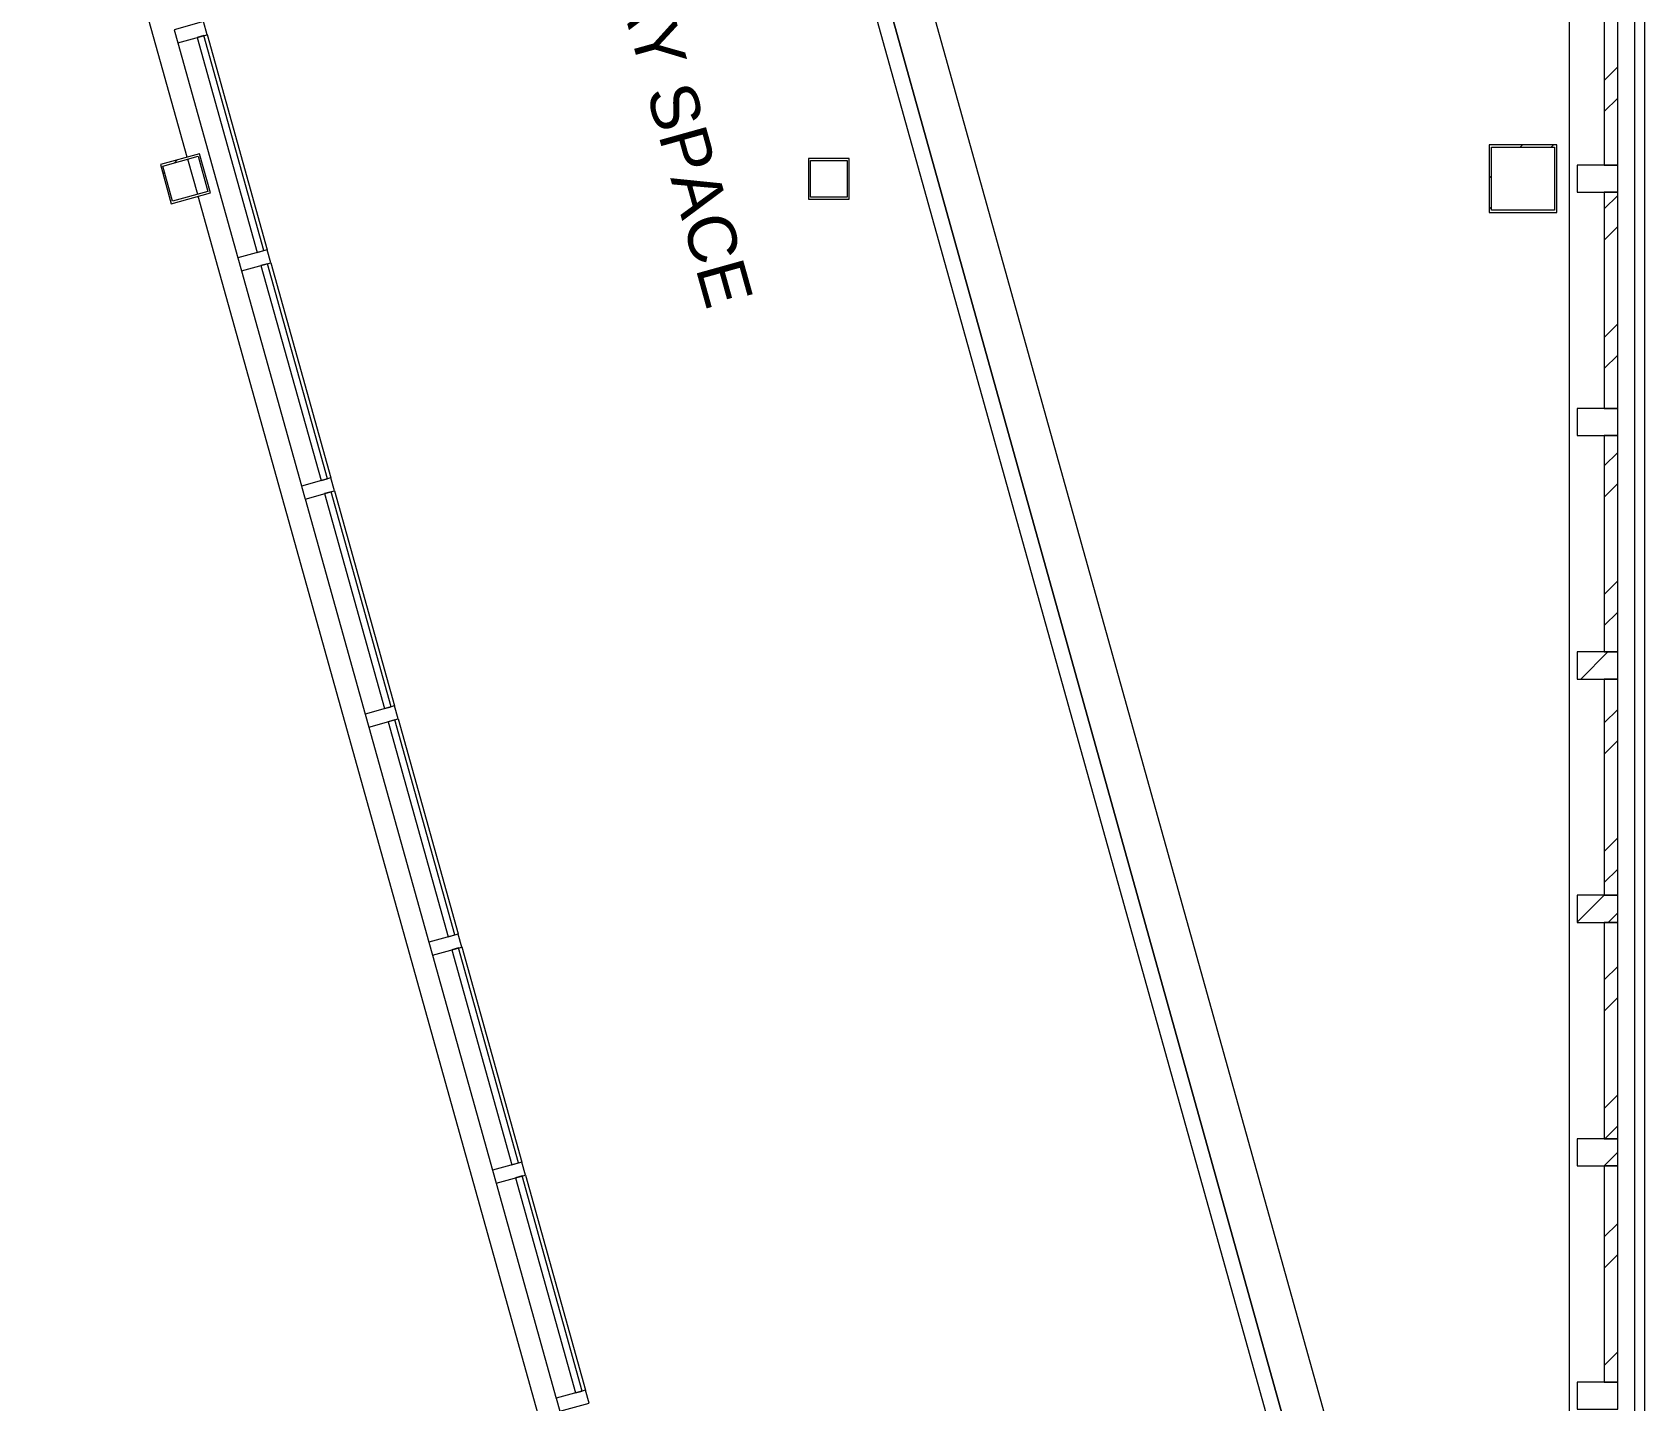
# Model space of a CAD drawing. Header units: inches. Extents: x -449 to 330, y -482 to 598.
# Drawn here: x 91 to 329.5, y 109.2 to 311.6 of the extents above; entities that cross this region are included whole.
import ezdxf

# ---------------------------------------------------------------- set-up
doc = ezdxf.new("R2010")
doc.units = ezdxf.units.IN
doc.header["$MEASUREMENT"] = 0
for name, color, linetype, lineweight in [('A-GENM', 13, 'Continuous', 9), ('A-GLAZ-CURT', 52, 'Continuous', 9), ('A-GLAZ-CWMG', 51, 'Continuous', 9), ('A-WALL', 113, 'Continuous', 13), ('G-ANNO-TEXT', 231, 'Continuous', 9), ('S-COLS', 52, 'Continuous', 9)]:
    doc.layers.add(name, color=color, linetype=linetype, lineweight=lineweight)
doc.styles.add('Arial', font='arial.ttf', dxfattribs={"height": 7.125})
pattern_1 = [(45, (0, 0), (-9.5035, 9.5035), []), (45, (0, 14.4), (-9.5035, 9.5035), [])]

# ---------------------------------------------------------------- blocks, each defined once
blk = doc.blocks.new('HSS-Hollow Structural Section-Column - HSS10X10X3_8-1292112-Test Fit - Second Floor Plan')
at = {"layer": 'S-COLS'}
h = blk.add_hatch(dxfattribs=at)
h.set_pattern_fill('FP_7', color=256, style=0, pattern_type=2)
h.set_pattern_definition([(315, (-289.956, 311.513), (9.5035, 9.5035), []), (315, (-275.556, 311.513), (9.5035, 9.5035), [])])
h.paths.add_polyline_path([(-5, -5), (5, -5), (5, 5), (-5, 5)], flags=0)
h.paths.add_polyline_path([(-4.651, -4.651), (-4.651, 4.651), (4.651, 4.651), (4.651, -4.651)], flags=0)
for p, q in [((5, 5), (-5, 5)), ((-5, 5), (-5, -5)), ((5, -5), (5, 5)), ((-4.651, -4.651), (-4.651, 4.651)), ((-4.651, 4.651), (4.651, 4.651)), ((4.651, 4.651), (4.651, -4.651)), ((4.651, -4.651), (-4.651, -4.651)), ((-5, -5), (5, -5))]:
    blk.add_line(p, q, dxfattribs=at)
blk = doc.blocks.new('System Panel - Glazed-1579651-Test Fit - Second Floor Plan')
at = {"layer": 'A-GLAZ-CURT'}
for p, q in [((16.51, -0.75), (-16.51, -0.75)), ((-16.51, -0.75), (-16.51, -1.75)), ((-16.51, -1.75), (16.51, -1.75)), ((16.51, -1.75), (16.51, -0.75))]:
    blk.add_line(p, q, dxfattribs=at)
blk = doc.blocks.new('Rectangular Mullion - 2_ x 4_5_ rectangular-V21-Test Fit - Second Floor Plan')
at = {"layer": 'A-GLAZ-CWMG'}
for p, q in [((46.65, 546.24), (55.52, 514.42)), ((50.98, 547.45), (59.86, 515.63))]:
    blk.add_line(p, q, dxfattribs=at)
blk = doc.blocks.new('HSS-Hollow Structural Section-Column - HSS6X6X5_16-V25-Test Fit - Second Floor Plan')
at = {"layer": 'S-COLS'}
h = blk.add_hatch(dxfattribs=at)
h.set_pattern_fill('FP_20', color=256, style=0, pattern_type=2)
h.set_pattern_definition([(29.407, (-187.44, -248.726), (-6.5992, 11.7083), []), (29.407, (-183.569, -234.856), (-6.5992, 11.7083), [])])
h.paths.add_polyline_path([(-3, -3), (3, -3), (3, 3), (-3, 3), (-3, -1.12)], flags=0)
h.paths.add_polyline_path([(-2.71, -2.71), (-2.71, 2.71), (2.71, 2.71), (2.71, -2.71), (-1.93, -2.71)], flags=0)
for p, q in [((3, 3), (-3, 3)), ((-3, 3), (-3, -3)), ((-2.71, -2.71), (-2.71, 2.71)), ((-2.71, 2.71), (2.71, 2.71)), ((2.71, 2.71), (2.71, -2.71)), ((3, -3), (3, 3)), ((-3, -3), (3, -3)), ((2.71, -2.71), (-2.71, -2.71))]:
    blk.add_line(p, q, dxfattribs=at)
blk = doc.blocks.new('Rectangular Mullion - 2_ x 2_ Tube Support-V50-Test Fit - Second Floor Plan')
at = {"layer": 'A-GLAZ-CWMG'}
h = blk.add_hatch(dxfattribs=at)
h.set_pattern_fill('FP_27', color=256, style=0, pattern_type=2)
h.set_pattern_definition(pattern_1)
h.paths.add_polyline_path([(323.69, 111.96), (325.51, 111.96), (325.51, 143.96), (323.51, 143.96), (323.51, 111.96)], flags=0)
for p, q in [((325.51, 143.96), (323.51, 143.96)), ((323.51, 143.96), (323.51, 111.96)), ((325.51, 111.96), (325.51, 143.96)), ((323.51, 111.96), (325.51, 111.96))]:
    blk.add_line(p, q, dxfattribs=at)
blk = doc.blocks.new('Rectangular Mullion - 2_ x 2_ Tube Support-V51-Test Fit - Second Floor Plan')
at = {"layer": 'A-GLAZ-CWMG'}
h = blk.add_hatch(dxfattribs=at)
h.set_pattern_fill('FP_28', color=256, style=0, pattern_type=2)
h.set_pattern_definition(pattern_1)
h.paths.add_polyline_path([(325.51, 147.96), (325.51, 179.96), (323.51, 179.96), (323.51, 147.96), (324.02, 147.96)], flags=0)
for p, q in [((325.51, 179.96), (323.51, 179.96)), ((323.51, 179.96), (323.51, 147.96)), ((325.51, 147.96), (325.51, 179.96)), ((323.51, 147.96), (325.51, 147.96))]:
    blk.add_line(p, q, dxfattribs=at)
blk = doc.blocks.new('Rectangular Mullion - 2_ x 2_ Tube Support-V52-Test Fit - Second Floor Plan')
at = {"layer": 'A-GLAZ-CWMG'}
h = blk.add_hatch(dxfattribs=at)
h.set_pattern_fill('FP_27', color=256, style=0, pattern_type=2)
h.set_pattern_definition(pattern_1)
h.paths.add_polyline_path([(324.35, 183.96), (325.51, 183.96), (325.51, 215.96), (323.51, 215.96), (323.51, 183.96)], flags=0)
for p, q in [((325.51, 215.96), (323.51, 215.96)), ((323.51, 215.96), (323.51, 183.96)), ((325.51, 183.96), (325.51, 215.96)), ((323.51, 183.96), (325.51, 183.96))]:
    blk.add_line(p, q, dxfattribs=at)
blk = doc.blocks.new('Rectangular Mullion - 2_ x 2_ Tube Support-V53-Test Fit - Second Floor Plan')
at = {"layer": 'A-GLAZ-CWMG'}
h = blk.add_hatch(dxfattribs=at)
h.set_pattern_fill('FP_27', color=256, style=0, pattern_type=2)
h.set_pattern_definition(pattern_1)
h.paths.add_polyline_path([(324.68, 219.96), (325.51, 219.96), (325.51, 251.96), (323.51, 251.96), (323.51, 219.96)], flags=0)
for p, q in [((325.51, 251.96), (323.51, 251.96)), ((323.51, 251.96), (323.51, 219.96)), ((325.51, 219.96), (325.51, 251.96)), ((323.51, 219.96), (325.51, 219.96))]:
    blk.add_line(p, q, dxfattribs=at)
blk = doc.blocks.new('Rectangular Mullion - 2_ x 2_ Tube Support-V54-Test Fit - Second Floor Plan')
at = {"layer": 'A-GLAZ-CWMG'}
h = blk.add_hatch(dxfattribs=at)
h.set_pattern_fill('FP_28', color=256, style=0, pattern_type=2)
h.set_pattern_definition(pattern_1)
h.paths.add_polyline_path([(325.51, 255.96), (325.51, 287.96), (323.51, 287.96), (323.51, 255.96), (325.01, 255.96)], flags=0)
for p, q in [((325.51, 287.96), (323.51, 287.96)), ((323.51, 287.96), (323.51, 255.96)), ((325.51, 255.96), (325.51, 287.96)), ((323.51, 255.96), (325.51, 255.96))]:
    blk.add_line(p, q, dxfattribs=at)
blk = doc.blocks.new('Rectangular Mullion - 2_ x 2_ Tube Support-V55-Test Fit - Second Floor Plan')
at = {"layer": 'A-GLAZ-CWMG'}
h = blk.add_hatch(dxfattribs=at)
h.set_pattern_fill('FP_27', color=256, style=0, pattern_type=2)
h.set_pattern_definition(pattern_1)
h.paths.add_polyline_path([(325.51, 291.96), (325.51, 323.96), (323.51, 323.96), (323.51, 291.96), (325.34, 291.96)], flags=0)
for p, q in [((325.51, 323.96), (323.51, 323.96)), ((323.51, 323.96), (323.51, 291.96)), ((325.51, 291.96), (325.51, 323.96)), ((323.51, 291.96), (325.51, 291.96))]:
    blk.add_line(p, q, dxfattribs=at)
blk = doc.blocks.new('Rectangular Mullion - 6_ x 4_  Tube Support-V76-Test Fit - Second Floor Plan')
at = {"layer": 'A-GLAZ-CWMG'}
h = blk.add_hatch(dxfattribs=at)
h.set_pattern_fill('FP_40', color=256, style=0, pattern_type=2)
h.set_pattern_definition([(45, (-109.956, -327.513), (-9.5035, 9.5035), []), (45, (-95.556, -327.513), (-9.5035, 9.5035), [])])
h.paths.add_polyline_path([(-2, -8), (-2, -2), (2, -2), (2, -8)], flags=0)
for p, q in [((-2, -2), (2, -2)), ((-2, -8), (-2, -2)), ((2, -2), (2, -8)), ((2, -8), (-2, -8))]:
    blk.add_line(p, q, dxfattribs=at)
blk = doc.blocks.new('Rectangular Mullion - 6_ x 4_  Tube Support-V77-Test Fit - Second Floor Plan')
at = {"layer": 'A-GLAZ-CWMG'}
h = blk.add_hatch(dxfattribs=at)
h.set_pattern_fill('FP_41', color=256, style=0, pattern_type=2)
h.set_pattern_definition([(45, (-145.956, -327.513), (-9.5035, 9.5035), []), (45, (-131.556, -327.513), (-9.5035, 9.5035), [])])
h.paths.add_polyline_path([(-2, -2), (2, -2), (2, -8), (-2, -8), (-2, -3.53)], flags=0)
for p, q in [((-2, -2), (2, -2)), ((-2, -8), (-2, -2)), ((2, -2), (2, -8)), ((2, -8), (-2, -8))]:
    blk.add_line(p, q, dxfattribs=at)
blk = doc.blocks.new('Rectangular Mullion - 6_ x 4_  Tube Support-V78-Test Fit - Second Floor Plan')
at = {"layer": 'A-GLAZ-CWMG'}
h = blk.add_hatch(dxfattribs=at)
h.set_pattern_fill('FP_42', color=256, style=0, pattern_type=2)
h.set_pattern_definition([(45, (-181.956, -327.513), (-9.5035, 9.5035), []), (45, (-167.556, -327.513), (-9.5035, 9.5035), [])])
h.paths.add_polyline_path([(-2, -8), (-2, -2), (2, -2), (2, -8)], flags=0)
for p, q in [((-2, -2), (2, -2)), ((-2, -8), (-2, -2)), ((2, -2), (2, -8)), ((2, -8), (-2, -8))]:
    blk.add_line(p, q, dxfattribs=at)
blk = doc.blocks.new('Rectangular Mullion - 6_ x 4_  Tube Support-V79-Test Fit - Second Floor Plan')
at = {"layer": 'A-GLAZ-CWMG'}
h = blk.add_hatch(dxfattribs=at)
h.set_pattern_fill('FP_43', color=256, style=0, pattern_type=2)
h.set_pattern_definition([(45, (-217.956, -327.513), (-9.5035, 9.5035), []), (45, (-203.556, -327.513), (-9.5035, 9.5035), [])])
h.paths.add_polyline_path([(-2, -8), (-2, -2), (2, -2), (2, -8)], flags=0)
for p, q in [((-2, -2), (2, -2)), ((-2, -8), (-2, -2)), ((2, -2), (2, -8)), ((2, -8), (-2, -8))]:
    blk.add_line(p, q, dxfattribs=at)
blk = doc.blocks.new('Rectangular Mullion - 6_ x 4_  Tube Support-V80-Test Fit - Second Floor Plan')
at = {"layer": 'A-GLAZ-CWMG'}
for p, q in [((-2, -2), (2, -2)), ((-2, -8), (-2, -2)), ((2, -2), (2, -8)), ((2, -8), (-2, -8))]:
    blk.add_line(p, q, dxfattribs=at)
blk = doc.blocks.new('Rectangular Mullion - 6_ x 4_  Tube Support-V81-Test Fit - Second Floor Plan')
at = {"layer": 'A-GLAZ-CWMG'}
for p, q in [((-2, -2), (2, -2)), ((-2, -8), (-2, -2)), ((2, -2), (2, -8)), ((2, -8), (-2, -8))]:
    blk.add_line(p, q, dxfattribs=at)
blk = doc.blocks.new('Rectangular Mullion - 2_ x 4_5_ rectangular-1400122-Test Fit - Second Floor Plan')
at = {"layer": 'A-GLAZ-CWMG'}
for p, q in [((-1, 2.25), (1, 2.25)), ((-1, -2.25), (-1, 2.25)), ((1, 2.25), (1, -2.25)), ((1, -2.25), (-1, -2.25))]:
    blk.add_line(p, q, dxfattribs=at)
blk = doc.blocks.new('Corrugated Wall Panel - Corrugated Wall Panel-1604849-Test Fit - Second Floor Plan')
at = {"layer": 'A-GENM'}
for p, q in [((329.47, 527.29), (329.47, -478)), ((329.51, -478.04), (329.51, 527.29)), ((328.01, 501.46), (328.01, -468.04))]:
    blk.add_line(p, q, dxfattribs=at)
blk = doc.blocks.new('Hecht_PAD_AA-Arch_detached_rvt-1-Test Fit - Second Floor Plan')
at = {"layer": 'A-WALL'}
for p, q in [((150.2, 579.96), (299.78, 43.96)), ((293.55, 43.96), (145.51, 574.43)), ((145.51, 574.43), (295.23, 37.96)), ((292.89, 37.96), (145.26, 566.96)), ((318.39, -464.04), (318.39, 481.84)), ((113.96, 293.15), (91.04, 375.3)), ((115.5, 287.65), (114.04, 292.87)), ((174.29, 76.96), (115.57, 287.37))]:
    blk.add_line(p, q, dxfattribs=at)
for name, p in [('Corrugated Wall Panel - Corrugated Wall Panel-1604849-Test Fit - Second Floor Plan', (0, 0)), ('Rectangular Mullion - 2_ x 2_ Tube Support-V55-Test Fit - Second Floor Plan', (0, 0)), ('Rectangular Mullion - 2_ x 4_5_ rectangular-V21-Test Fit - Second Floor Plan', (65.91, -236.17)), ('Rectangular Mullion - 2_ x 2_ Tube Support-V54-Test Fit - Second Floor Plan', (0, 0)), ('Rectangular Mullion - 2_ x 4_5_ rectangular-V21-Test Fit - Second Floor Plan', (75.32, -269.91)), ('Rectangular Mullion - 2_ x 2_ Tube Support-V53-Test Fit - Second Floor Plan', (0, 0)), ('Rectangular Mullion - 2_ x 4_5_ rectangular-V21-Test Fit - Second Floor Plan', (84.74, -303.65)), ('Rectangular Mullion - 2_ x 2_ Tube Support-V52-Test Fit - Second Floor Plan', (0, 0)), ('Rectangular Mullion - 2_ x 4_5_ rectangular-V21-Test Fit - Second Floor Plan', (94.16, -337.39)), ('Rectangular Mullion - 2_ x 2_ Tube Support-V51-Test Fit - Second Floor Plan', (0, 0)), ('Rectangular Mullion - 2_ x 4_5_ rectangular-V21-Test Fit - Second Floor Plan', (103.57, -371.13)), ('Rectangular Mullion - 2_ x 2_ Tube Support-V50-Test Fit - Second Floor Plan', (0, 0)), ('Rectangular Mullion - 2_ x 4_5_ rectangular-V21-Test Fit - Second Floor Plan', (112.99, -404.87))]:
    blk.add_blockref(name, p)
at = {"extrusion": (0, 0, -1)}
for name, p, rotation in [('Rectangular Mullion - 2_ x 4_5_ rectangular-1400122-Test Fit - Second Floor Plan', (-114.45, 311.63), 74.40718906073377), ('Rectangular Mullion - 6_ x 4_  Tube Support-V81-Test Fit - Second Floor Plan', (-327.51, 289.96), 90.00000000000007), ('Rectangular Mullion - 2_ x 4_5_ rectangular-1400122-Test Fit - Second Floor Plan', (-123.87, 277.89), 74.40718906073377), ('Rectangular Mullion - 6_ x 4_  Tube Support-V80-Test Fit - Second Floor Plan', (-327.51, 253.96), 90.00000000000007), ('Rectangular Mullion - 2_ x 4_5_ rectangular-1400122-Test Fit - Second Floor Plan', (-133.28, 244.15), 74.40718906073377), ('Rectangular Mullion - 6_ x 4_  Tube Support-V79-Test Fit - Second Floor Plan', (-327.51, 217.96), 90.00000000000007), ('Rectangular Mullion - 2_ x 4_5_ rectangular-1400122-Test Fit - Second Floor Plan', (-142.7, 210.41), 74.40718906073377), ('Rectangular Mullion - 6_ x 4_  Tube Support-V78-Test Fit - Second Floor Plan', (-327.51, 181.96), 90.00000000000007), ('Rectangular Mullion - 2_ x 4_5_ rectangular-1400122-Test Fit - Second Floor Plan', (-152.12, 176.67), 74.40718906073377), ('Rectangular Mullion - 6_ x 4_  Tube Support-V77-Test Fit - Second Floor Plan', (-327.51, 145.96), 90.00000000000007), ('Rectangular Mullion - 2_ x 4_5_ rectangular-1400122-Test Fit - Second Floor Plan', (-161.53, 142.93), 74.40718906073377), ('Rectangular Mullion - 2_ x 4_5_ rectangular-1400122-Test Fit - Second Floor Plan', (-170.95, 109.2), 74.40718906073377), ('Rectangular Mullion - 6_ x 4_  Tube Support-V76-Test Fit - Second Floor Plan', (-327.51, 109.96), 90.00000000000007)]:
    blk.add_blockref(name, p, dxfattribs=dict(at, rotation=rotation))
for name, p, rotation in [('System Panel - Glazed-1579651-Test Fit - Second Floor Plan', (119.16, 294.76), 105.5928109392662), ('HSS-Hollow Structural Section-Column - HSS6X6X5_16-V25-Test Fit - Second Floor Plan', (113.68, 289.96), 15.59281093926605), ('HSS-Hollow Structural Section-Column - HSS10X10X3_8-1292112-Test Fit - Second Floor Plan', (311.51, 289.96), 89.99999999999993), ('System Panel - Glazed-1579651-Test Fit - Second Floor Plan', (128.58, 261.02), 105.5928109392662), ('System Panel - Glazed-1579651-Test Fit - Second Floor Plan', (137.99, 227.28), 105.5928109392662), ('System Panel - Glazed-1579651-Test Fit - Second Floor Plan', (147.41, 193.54), 105.5928109392662), ('System Panel - Glazed-1579651-Test Fit - Second Floor Plan', (156.82, 159.8), 105.5928109392662), ('System Panel - Glazed-1579651-Test Fit - Second Floor Plan', (166.24, 126.07), 105.5928109392662)]:
    blk.add_blockref(name, p, dxfattribs=dict(rotation=rotation))
blk = doc.blocks.new('HSS-Hollow Structural Section-Column - HSS6X6X5_16-2706173-Test Fit - Second Floor Plan')
at = {"layer": 'S-COLS'}
for p, q in [((3, 3), (-3, 3)), ((-3, 3), (-3, -3)), ((-2.709, -2.709), (-2.709, 2.709)), ((-2.709, 2.709), (2.709, 2.709)), ((2.709, 2.709), (2.709, -2.709)), ((3, -3), (3, 3)), ((-3, -3), (3, -3)), ((2.709, -2.709), (-2.709, -2.709))]:
    blk.add_line(p, q, dxfattribs=at)

msp = doc.modelspace()

# ---------------------------------------------------------------- block references
msp.add_blockref('Hecht_PAD_AA-Arch_detached_rvt-1-Test Fit - Second Floor Plan', (0, 0))
at = {"layer": 'S-COLS'}
msp.add_blockref('HSS-Hollow Structural Section-Column - HSS6X6X5_16-2706173-Test Fit - Second Floor Plan', (208.83, 289.96), dxfattribs=at)

# ---------------------------------------------------------------- texts
at = {"layer": 'G-ANNO-TEXT', "insert": (166.68, 383.61), "char_height": 7.125, "width": 140.895, "attachment_point": 1, "rotation": 285.5928, "style": 'Arial'}
msp.add_mtext('OUTDOOR PLAY SPACE', dxfattribs=at)

doc.saveas('drawing.dxf')
